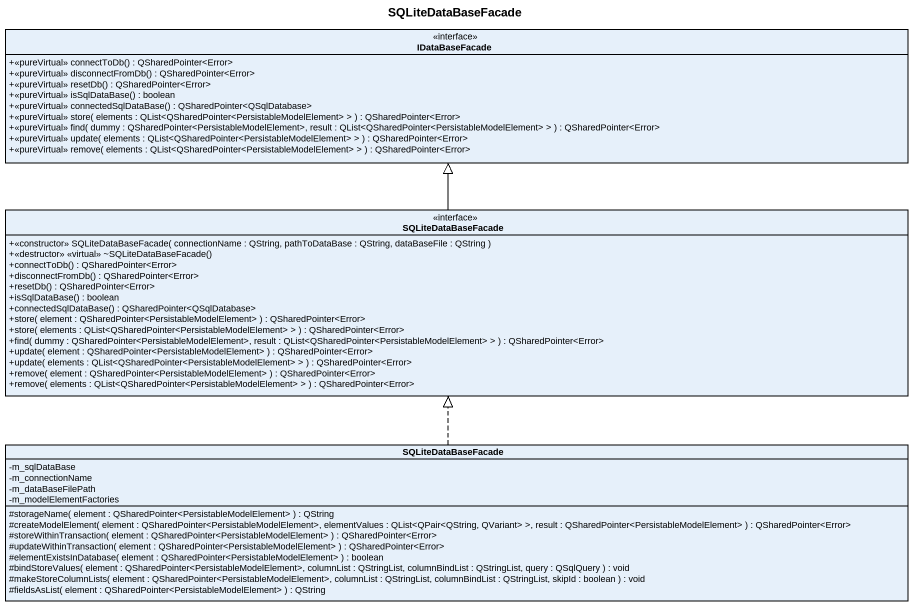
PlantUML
@startuml
title SQLiteDataBaseFacade
hide circle
hide empty members
skinparam classAttributeIconSize 0
interface IDataBaseFacade {
  +<<pureVirtual>> connectToDb() : QSharedPointer<Error>
  +<<pureVirtual>> disconnectFromDb() : QSharedPointer<Error>
  +<<pureVirtual>> resetDb() : QSharedPointer<Error>
  +<<pureVirtual>> isSqlDataBase() : boolean
  +<<pureVirtual>> connectedSqlDataBase() : QSharedPointer<QSqlDatabase>
  +<<pureVirtual>> store( elements : QList<QSharedPointer<PersistableModelElement> > ) : QSharedPointer<Error>
  +<<pureVirtual>> find( dummy : QSharedPointer<PersistableModelElement>, result : QList<QSharedPointer<PersistableModelElement> > ) : QSharedPointer<Error>
  +<<pureVirtual>> update( elements : QList<QSharedPointer<PersistableModelElement> > ) : QSharedPointer<Error>
  +<<pureVirtual>> remove( elements : QList<QSharedPointer<PersistableModelElement> > ) : QSharedPointer<Error>
}
interface SQLiteDataBaseFacade {
  +<<constructor>> SQLiteDataBaseFacade( connectionName : QString, pathToDataBase : QString, dataBaseFile : QString )
  +<<destructor>> <<virtual>> ~SQLiteDataBaseFacade()
  +connectToDb() : QSharedPointer<Error>
  +disconnectFromDb() : QSharedPointer<Error>
  +resetDb() : QSharedPointer<Error>
  +isSqlDataBase() : boolean
  +connectedSqlDataBase() : QSharedPointer<QSqlDatabase>
  +store( element : QSharedPointer<PersistableModelElement> ) : QSharedPointer<Error>
  +store( elements : QList<QSharedPointer<PersistableModelElement> > ) : QSharedPointer<Error>
  +find( dummy : QSharedPointer<PersistableModelElement>, result : QList<QSharedPointer<PersistableModelElement> > ) : QSharedPointer<Error>
  +update( element : QSharedPointer<PersistableModelElement> ) : QSharedPointer<Error>
  +update( elements : QList<QSharedPointer<PersistableModelElement> > ) : QSharedPointer<Error>
  +remove( element : QSharedPointer<PersistableModelElement> ) : QSharedPointer<Error>
  +remove( elements : QList<QSharedPointer<PersistableModelElement> > ) : QSharedPointer<Error>
}
class "SQLiteDataBaseFacade" as SQLiteDataBaseFacade_2 {
  -m_sqlDataBase
  -m_connectionName
  -m_dataBaseFilePath
  -m_modelElementFactories
  #storageName( element : QSharedPointer<PersistableModelElement> ) : QString
  #createModelElement( element : QSharedPointer<PersistableModelElement>, elementValues : QList<QPair<QString, QVariant> >, result : QSharedPointer<PersistableModelElement> ) : QSharedPointer<Error>
  #storeWithinTransaction( element : QSharedPointer<PersistableModelElement> ) : QSharedPointer<Error>
  #updateWithinTransaction( element : QSharedPointer<PersistableModelElement> ) : QSharedPointer<Error>
  #elementExistsInDatabase( element : QSharedPointer<PersistableModelElement> ) : boolean
  #bindStoreValues( element : QSharedPointer<PersistableModelElement>, columnList : QStringList, columnBindList : QStringList, query : QSqlQuery ) : void
  #makeStoreColumnLists( element : QSharedPointer<PersistableModelElement>, columnList : QStringList, columnBindList : QStringList, skipId : boolean ) : void
  #fieldsAsList( element : QSharedPointer<PersistableModelElement> ) : QString
}
SQLiteDataBaseFacade -up-|> IDataBaseFacade
SQLiteDataBaseFacade_2 .up.|> SQLiteDataBaseFacade
@enduml
